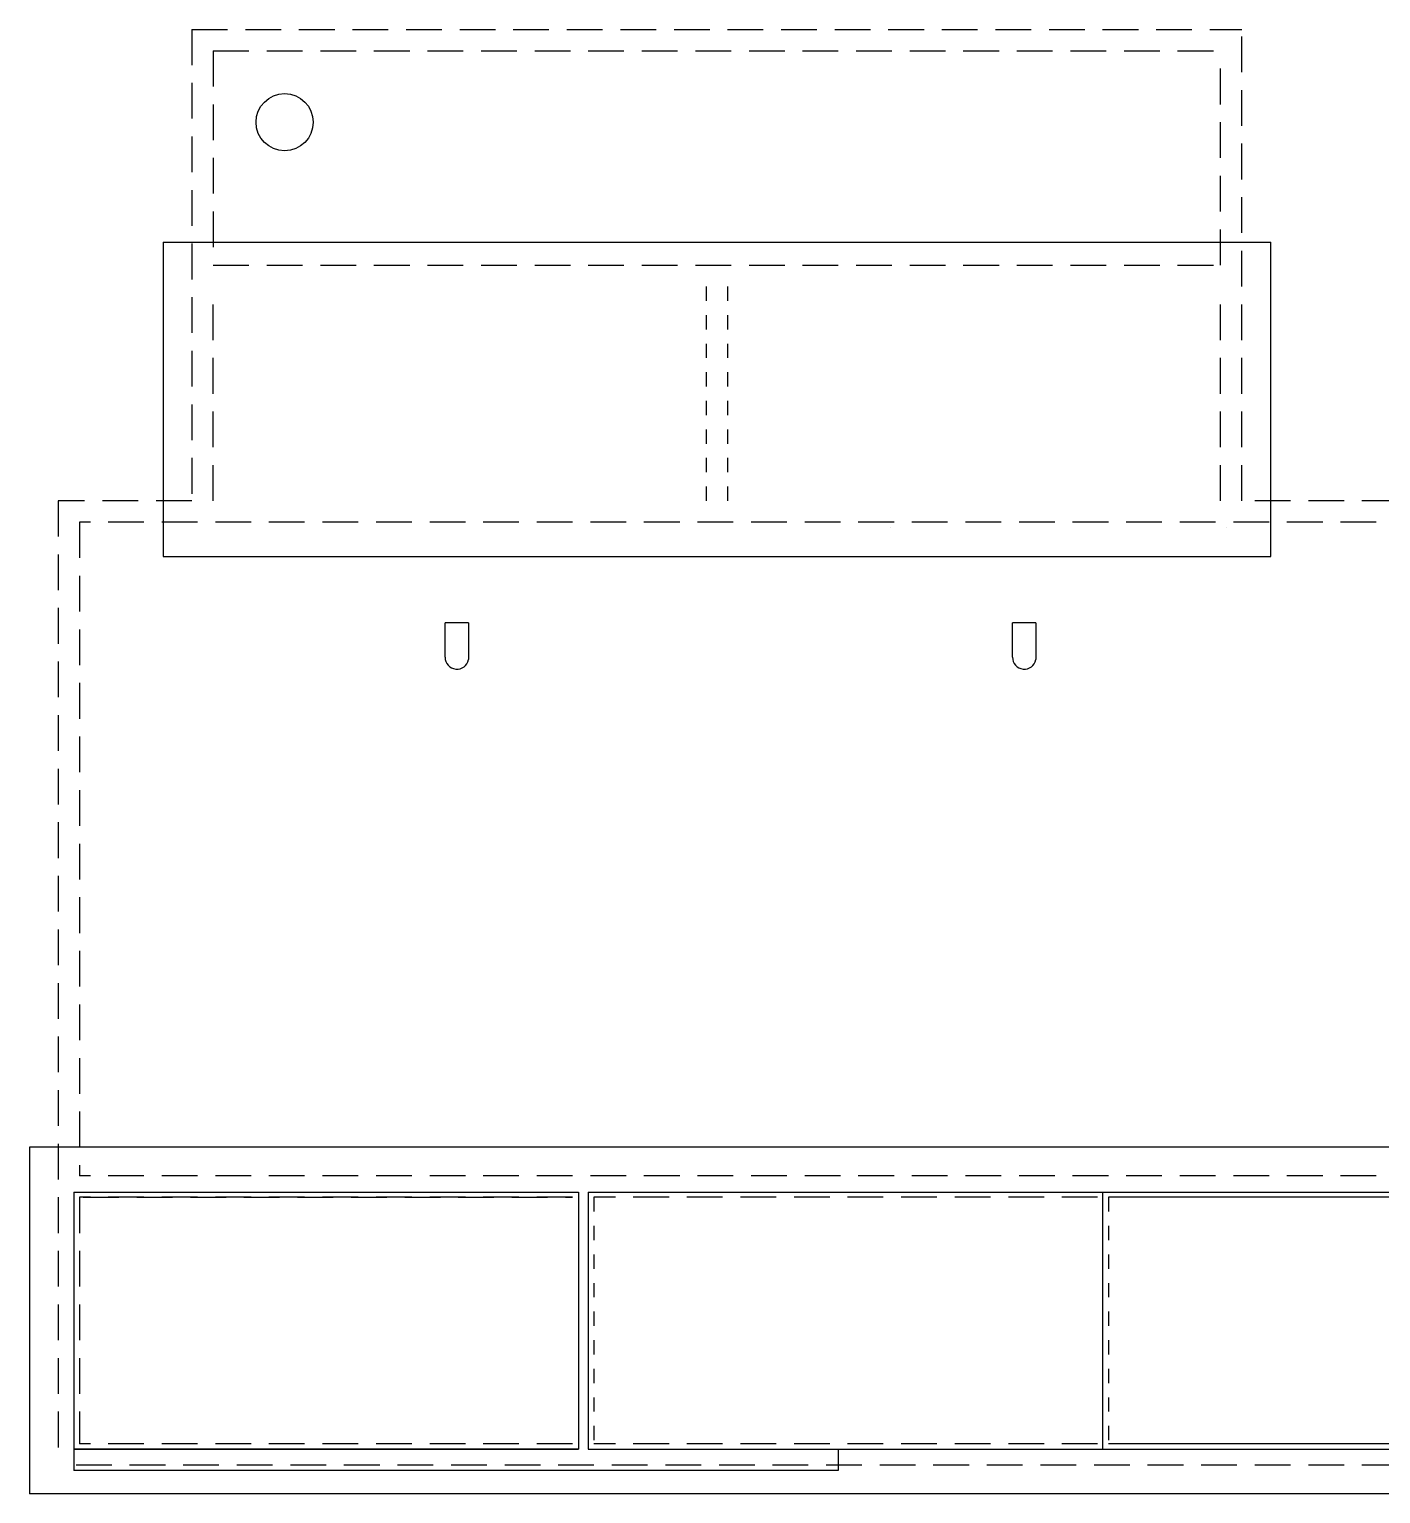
# Model space of a CAD drawing. Header units: millimetres. Extents: x 1887 to 2405, y 1100 to 1335.
# Drawn here: x 2096.11 to 2105.57, y 1275.85 to 1286.1 of the extents above; entities that cross this region are included whole.
import ezdxf

# ---------------------------------------------------------------- set-up
doc = ezdxf.new("R2010")
doc.units = ezdxf.units.MM
for name, pattern in [('DASHDOT', [1, 0.5, -0.25, 0, -0.25]), ('DASHED2', [0.375, 0.25, -0.125]), ('HIDDEN', [0.375, 0.25, -0.125])]:
    doc.linetypes.add(name, pattern=pattern)
for name, color, linetype in [('AR-ALV', 2, 'Continuous'), ('AR-ESTC', 3, 'Continuous'), ('AR-PROJ', 1, 'HIDDEN'), ('DET-ESQ-PROJ', 1, 'DASHED2'), ('DIM', 7, 'Continuous'), ('DT-ESQ-PERFIL T-V', 1, 'Continuous'), ('insercao', 4, 'Continuous'), ('PONTOS', 2, 'Continuous')]:
    doc.layers.add(name, color=color, linetype=linetype)

# ---------------------------------------------------------------- blocks, each defined once
blk = doc.blocks.new('subestação2-vista de cobertura')
at = {"color": 2}
for centre in [(-18.959, -0.845), (-14.988, -0.845)]:
    blk.add_arc(centre, 0.083, 180.143, 348.6976, dxfattribs=at)
at = {"layer": 'AR-ALV', "linetype": 'Continuous'}
for p, q in [((-18.109, -6.388), (-21.641, -6.388)), ((-21.641, -6.388), (-21.641, -6.538)), ((-16.291, -6.388), (-16.291, -6.538)), ((-16.291, -6.538), (-21.641, -6.538))]:
    blk.add_line(p, q, dxfattribs=at)
at = {"layer": 'AR-ESTC'}
for p, q in [((-21.015, 2.06), (-13.263, 2.06)), ((-21.015, 2.06), (-21.015, -0.14)), ((-13.263, -0.14), (-13.263, 2.06)), ((-21.015, -0.14), (-13.263, -0.14)), ((0.202, -4.275), (-21.952, -4.275)), ((-21.952, -4.275), (-21.952, -6.7)), ((-21.641, -4.588), (-18.109, -4.588)), ((-21.641, -4.588), (-21.641, -6.388)), ((-18.109, -4.588), (-18.109, -6.388)), ((-18.041, -4.588), (-7.309, -4.588)), ((-18.041, -4.588), (-18.041, -6.388)), ((-14.441, -4.588), (-14.441, -6.388)), ((-14.441, -4.588), (-10.909, -4.588)), ((-21.641, -6.388), (-18.109, -6.388)), ((-18.041, -6.388), (-7.309, -6.388)), ((-14.443, -6.388), (-10.909, -6.388)), ((0.202, -6.7), (-21.952, -6.7))]:
    blk.add_line(p, q, dxfattribs=at)
blk.add_circle((-20.165, 2.9), 0.2, dxfattribs=at)
at = {"layer": 'AR-PROJ'}
for p, q in [((-20.815, 3.55), (-20.815, 0.25)), ((-20.815, 3.55), (-13.465, 3.55)), ((-13.465, 0.25), (-13.465, 3.55)), ((-20.665, 3.4), (-13.615, 3.4)), ((-20.665, 3.4), (-20.665, 1.9)), ((-13.615, 1.9), (-13.615, 3.4)), ((-20.665, 1.9), (-13.615, 1.9)), ((-20.665, 0.25), (-20.665, 1.75)), ((-13.615, 0.25), (-13.615, 1.75)), ((-21.75, 0.25), (-21.75, -6.5)), ((-20.815, 0.25), (-21.75, 0.25)), ((0, 0.25), (-13.465, 0.25)), ((-21.6, 0.1), (-21.6, -4.475)), ((-0.15, 0.1), (-21.6, 0.1)), ((-0.15, -4.475), (-21.6, -4.475)), ((-21.6, -4.625), (-21.6, -6.35)), ((-18.15, -4.625), (-21.6, -4.625)), ((-21.575, -4.625), (-18.15, -4.625)), ((-7.35, -4.625), (-18, -4.625)), ((-10.95, -4.625), (-14.4, -4.625)), ((-18.15, -6.35), (-21.6, -6.35)), ((-7.35, -6.35), (-18, -6.35)), ((-10.95, -6.35), (-14.4, -6.35)), ((0, -6.5), (-21.75, -6.5))]:
    blk.add_line(p, q, dxfattribs=at)
at = {"layer": 'AR-PROJ', "linetype": 'DASHDOT', "ltscale": 0.01}
for p, q in [((-17.215, 1.75), (-17.215, 0.25)), ((-17.065, 1.75), (-17.065, 0.25)), ((-18, -4.625), (-18, -6.35)), ((-14.4, -4.625), (-14.4, -6.35))]:
    blk.add_line(p, q, dxfattribs=at)
at = {"layer": 'DET-ESQ-PROJ'}
blk.add_arc((-21.598, 0.098), 0.002, 90, 180, dxfattribs=at)
at = {"layer": 'DT-ESQ-PERFIL T-V'}
for p, q in [((-15.928, 0.06), (-15.928, 0.06)), ((-15.928, 0.06), (-15.928, 0.06)), ((-13.573, 0.06), (-13.573, 0.06))]:
    blk.add_line(p, q, dxfattribs=at)
at = {"layer": 'PONTOS'}
for p, q in [((-18.878, -0.604), (-19.042, -0.604)), ((-19.042, -0.845), (-19.042, -0.604)), ((-18.878, -0.604), (-18.878, -0.861)), ((-14.907, -0.604), (-15.071, -0.604)), ((-15.071, -0.845), (-15.071, -0.604)), ((-14.907, -0.604), (-14.907, -0.861))]:
    blk.add_line(p, q, dxfattribs=at)

msp = doc.modelspace()

# ---------------------------------------------------------------- block references
at = {"layer": 'DIM', "ltscale": 10}
msp.add_blockref('subestação2-vista de cobertura', (2118.059, 1282.548), dxfattribs=at)
at = {"layer": 'insercao', "ltscale": 10}
msp.add_blockref('subestação2-vista de cobertura', (2118.059, 1282.548), dxfattribs=at)

doc.saveas('drawing.dxf')
